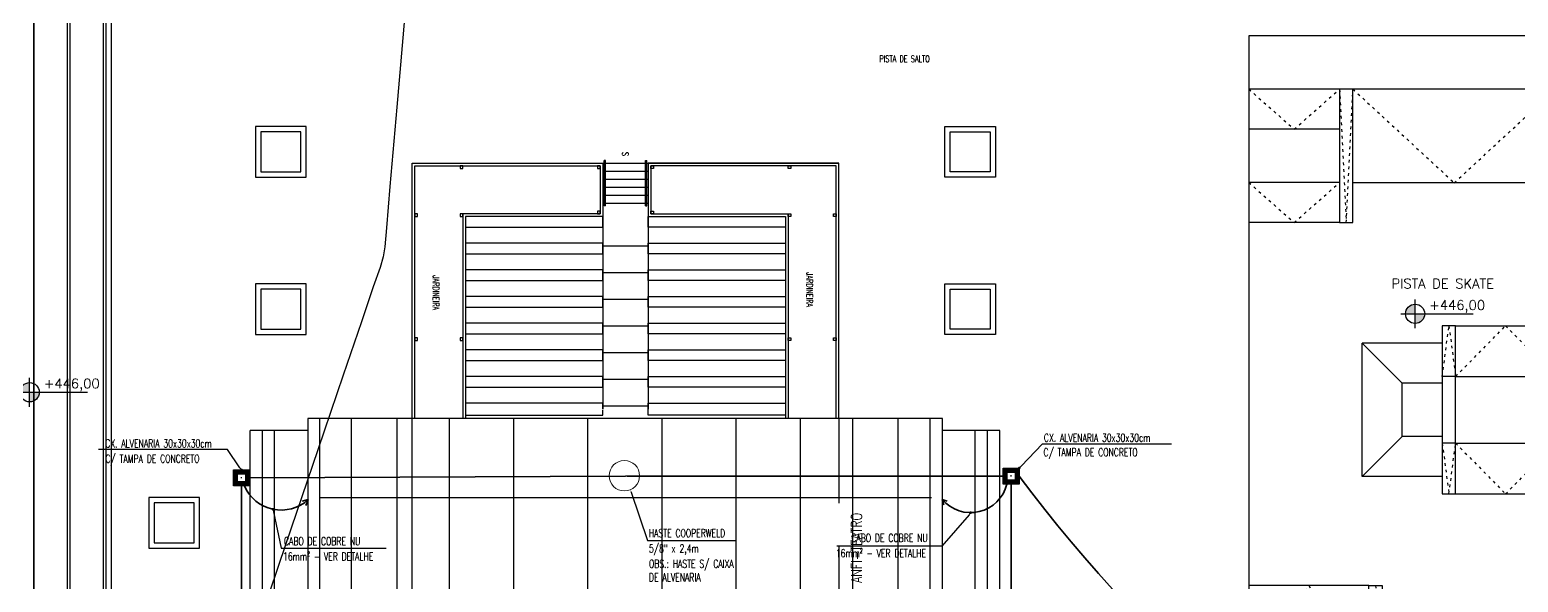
# Model space of a CAD drawing. Header units: inches. Extents: x 462102 to 462370, y 9198066 to 9198227.
# Drawn here: x 462138.5 to 462194.3, y 9198171.6 to 9198192.3 of the extents above; entities that cross this region are included whole.
import ezdxf
from ezdxf import colors
from ezdxf.entities.mleader import LeaderData, LeaderLine
from ezdxf.enums import TextEntityAlignment as Align
from ezdxf.math import Vec2, Vec3

# ---------------------------------------------------------------- set-up
doc = ezdxf.new("R2010")
doc.units = ezdxf.units.IN
doc.header["$MEASUREMENT"] = 0
for name, pattern in [('ACAD_ISO07W100', [3, 0, -3]), ('CONTINU', [0]), ('HIDDEN', [9.524999999999999, 6.35, -3.175]), ('HIDDEN2', [4.762499999999999, 3.175, -1.5875])]:
    doc.linetypes.add(name, pattern=pattern)
for name, color, linetype in [('I-ARQ', 8, 'Continuous'), ('I-CURVANIVEL', 55, 'CONTINU'), ('I-NORMO_ARQ', 8, 'Continuous')]:
    doc.layers.add(name, color=color, linetype=linetype)
for name, color, linetype, lineweight in [('I-CAIXAS', 3, 'Continuous', 30), ('I-ELET_PISO', 5, 'HIDDEN', 35), ('I-LIN_CHAMADA', 9, 'Continuous', 9), ('I-PONTO_ELE', 4, 'Continuous', 30), ('I-TEXTOS', 2, 'Continuous', 25)]:
    doc.layers.add(name, color=color, linetype=linetype, lineweight=lineweight)
doc.styles.add('COTA200', font='ROMANS.SHX')
doc.styles.add('ROMANS', font='romans.shx', dxfattribs={"width": 0.75, "height": 0.1})
doc.linetypes.add('ATERRAMENTO', pattern='A,0.6,-0.25,["+",Standard,S=0.3,R=0,X=-0.11,Y=-0.15],-0.25', length=1.1)

# ---------------------------------------------------------------- blocks, each defined once
blk = doc.blocks.new('A$C41BB26E9')
at = {"layer": 'I-ARQ'}
for p, q in [((3.399999070505146, 25.59999982081354), (-9.29518137127161e-07, 25.59999982081354)), ((11.49999907048186, 25.59999982081354), (3.899999070505146, 25.59999982081354)), ((11.49999907048186, 23.69999982044101), (11.49999907048186, 25.59999982081354)), ((3.399999070505146, 24.09999982081354), (-9.29518137127161e-07, 24.09999982081354)), ((11.49999907048186, 23.69999982044101), (14.49999907048186, 23.69999982044101)), ((11.49999907048186, 21.60999982059002), (11.49999907048186, 23.69999982044101)), ((3.399999070505146, 22.09999982081354), (-9.29518137127161e-07, 22.09999982081354)), ((11.49999907048186, 22.08999982103705), (3.899999070505146, 22.08999982103705)), ((11.49999907048186, 21.60999982059002), (14.49999907048186, 21.60999982059002)), ((3.399999070505146, 20.59999982081354), (-9.29518137127161e-07, 20.59999982081354)), ((7.749999070481863, 16.7299998216331), (11.49999907048186, 16.7299998216331)), ((11.99999907048186, 16.7299998216331), (13.99999907048186, 16.7299998216331)), ((7.249999070481863, 16.07999982126057), (4.249999070481863, 16.07999982126057)), ((4.249999070481863, 11.07999982126057), (4.249999070481863, 16.07999982126057)), ((5.749999070481863, 14.57999982126057), (4.249999070481863, 16.07999982126057)), ((7.249999070481863, 14.57999982126057), (5.749999070481863, 14.57999982126057)), ((5.749999070481863, 12.57999982126057), (5.749999070481863, 14.57999982126057)), ((7.749999070481863, 14.82999982126057), (7.249999070481863, 14.82999982126057)), ((7.749999070481863, 14.82999982126057), (11.49999907048186, 14.82999982126057)), ((11.99999907048186, 14.82999982126057), (14.00158669857774, 14.82999982126057)), ((14.00158669857774, 14.82999982126057), (14.49999907048186, 14.82999982126057)), ((4.249999070481863, 11.07999982126057), (5.749999070481863, 12.57999982126057)), ((7.249999070481863, 12.57999982126057), (5.749999070481863, 12.57999982126057)), ((7.749999070481863, 12.32999982126057), (7.249999070481863, 12.32999982126057)), ((7.749999070481863, 12.32999982126057), (11.49999907048186, 12.32999982126057)), ((11.49999907048186, 12.32999982126057), (11.99999907048186, 12.32999982126057)), ((11.99999907048186, 12.32999982126057), (13.99999907048186, 12.32999982126057)), ((7.249999070481863, 11.07999982126057), (4.249999070481863, 11.07999982126057)), ((7.749999070481863, 10.42999982088804), (11.49999907048186, 10.42999982088804)), ((11.99999907048186, 10.42999982088804), (13.99999907048186, 10.42999982088804)), ((4.499999070481863, 6.999999821186066), (-9.29518137127161e-07, 6.999999821186066)), ((11.49999907048186, 5.879999820142984), (14.49999907048186, 5.879999820142984)), ((11.49999907048186, 3.799999821931124), (11.49999907048186, 5.879999820142984)), ((4.999999070481863, 5.399999821558595), (11.49999907048186, 5.399999821558595)), ((14.49999907048186, 3.799999821931124), (11.49999907048186, 3.799999821931124)), ((11.49999907048186, 1.999999821186066), (11.49999907048186, 3.799999821931124)), ((4.499999070481863, 1.999999821186066), (-9.29518137127161e-07, 1.999999821186066)), ((4.999999070481863, 1.999999821186066), (11.49999907048186, 1.999999821186066))]:
    blk.add_line(p, q, dxfattribs=at)
at = {"layer": 'I-ARQ', "linetype": 'ACAD_ISO07W100', "ltscale": 0.05}
for p, q in [((-9.29518137127161e-07, 25.59999982081354), (1.699999070493504, 24.09999982081354)), ((1.699999070493504, 24.09999982081354), (3.399999070505146, 25.59999982081354)), ((3.399999070505146, 25.59999982081354), (3.649999070505146, 20.59999982081354)), ((3.649999070505146, 20.59999982081354), (3.899999070505146, 25.59999982081354)), ((3.899999070505146, 25.59999982081354), (7.699999070493504, 22.08999982103705)), ((7.699999070493504, 22.08999982103705), (11.49999907048186, 25.59999982081354)), ((11.49999907048186, 23.59999982081354), (14.49999907048186, 23.59999982081354)), ((11.49999907048186, 23.39999982155859), (14.49999907048186, 23.39999982155859)), ((11.49999907048186, 22.99999982118607), (14.49999907048186, 22.99999982118607)), ((-9.29518137127161e-07, 22.09999982081354), (1.699999070493504, 20.59999982081354)), ((1.699999070493504, 20.59999982081354), (3.399999070505146, 22.09999982081354)), ((7.249999070481863, 14.82999982126057), (7.499999070481863, 16.7299998216331)), ((7.499999070481863, 16.7299998216331), (7.749999070481863, 14.82999982126057)), ((7.749999070481863, 14.82999982126057), (9.624999070481863, 16.7299998216331)), ((9.624999070481863, 16.7299998216331), (11.49999907048186, 14.82999982126057)), ((11.99999907048186, 14.82999982126057), (12.99999907048186, 16.7299998216331)), ((12.99999907048186, 16.7299998216331), (13.99999907048186, 14.82999982126057)), ((14.24999907048186, 16.7299998216331), (13.99999907048186, 14.82999982126057)), ((14.49999907048186, 14.82999982126057), (14.24999907048186, 16.7299998216331)), ((7.249999070481863, 12.32999982126057), (7.499999070481863, 10.42999982088804)), ((7.499999070481863, 10.42999982088804), (7.749999070481863, 12.32999982126057)), ((7.749999070481863, 12.32999982126057), (9.624999070481863, 10.42999982088804)), ((9.624999070481863, 10.42999982088804), (11.49999907048186, 12.32999982126057)), ((11.49999907048186, 12.32999982126057), (11.74999907048186, 10.42999982088804)), ((11.74999907048186, 10.42999982088804), (11.99999907048186, 12.32999982126057)), ((11.99999907048186, 12.32999982126057), (12.99999907048186, 10.42999982088804)), ((12.99999907048186, 10.42999982088804), (13.99999907048186, 12.32999982126057)), ((-9.29518137127161e-07, 1.999999821186066), (2.249999070481863, 6.999999821186066)), ((2.249999070481863, 6.999999821186066), (4.499999070481863, 1.999999821186066)), ((4.499999070481863, 1.999999821186066), (4.749999070481863, 6.999999821186066)), ((4.749999070481863, 6.999999821186066), (4.999999070481863, 1.999999821186066)), ((4.999999070481863, 1.999999821186066), (8.249999070481863, 5.399999821558595)), ((8.249999070481863, 5.399999821558595), (11.49999907048186, 1.999999821186066)), ((11.49999907048186, 4.499999821186066), (14.49999907048186, 4.499999821186066)), ((11.49999907048186, 4.099999820813537), (14.49999907048186, 4.099999820813537)), ((11.49999907048186, 3.899999821558595), (14.49999907048186, 3.899999821558595))]:
    blk.add_line(p, q, dxfattribs=at)
at = {"layer": 'I-ARQ'}
for points in [[(14.49999907048186, 23.69999982044101), (14.49999907048186, 27.59999982081354), (-9.29518137127161e-07, 27.59999982081354), (-9.29518137127161e-07, 25.59999982081354)], [(-9.29518137127161e-07, 25.59999982081354), (-9.29518137127161e-07, 1.999999821186066)], [(14.49999907048186, 16.7299998216331), (14.49999907048186, 23.69999982044101)], [(14.49999907048186, 3.799999821931124), (14.49999907048186, 10.42999982088804)], [(-9.29518137127161e-07, 1.999999821186066), (-9.29518137127161e-07, -1.788139343261719e-07), (14.49999907048186, -1.788139343261719e-07), (14.49999907048186, 3.799999821931124)]]:
    blk.add_lwpolyline(points, dxfattribs=at)
for points in [[(3.399999070505146, 25.59999982081354), (3.399999070505146, 20.59999982081354), (3.899999070505146, 20.59999982081354), (3.899999070505146, 25.59999982081354), (3.399999070505146, 25.59999982081354)], [(7.749999070481863, 10.42999982088804), (7.749999070481863, 16.7299998216331), (7.249999070481863, 16.7299998216331), (7.249999070481863, 10.42999982088804)], [(11.99999907048186, 16.7299998216331), (11.99999907048186, 10.42999982088804), (11.49999907048186, 10.42999982088804), (11.49999907048186, 16.7299998216331)], [(14.49999907048186, 16.7299998216331), (14.49999907048186, 10.42999982088804), (13.99999907048186, 10.42999982088804), (13.99999907048186, 16.7299998216331)], [(4.999999070481863, 6.999999821186066), (4.999999070481863, 1.999999821186066), (4.499999070481863, 1.999999821186066), (4.499999070481863, 6.999999821186066)]]:
    blk.add_lwpolyline(points, close=True, dxfattribs=at)
blk = doc.blocks.new('nível-ct-04')
h = blk.add_hatch(color=8)
h.paths.add_polyline_path([(1.047825605148458, -1.31934870298603), (0.8978256051484581, -1.31934870298603), (0.8978256051484581, -1.469348702986029, 0.4142135623730958)])
h.paths.add_polyline_path([(0.8978256051484581, -1.169348702986028, 0.4142135623730958), (0.7478256051484582, -1.31934870298603), (0.8978256051484585, -1.31934870298603)])
for p, q in [((0.8978256051484581, -1.544348702986028), (0.8978256051484581, -1.094348702986029)), ((0.6728256051484585, -1.31934870298603), (1.803147779103823, -1.31934870298603))]:
    blk.add_line(p, q)
blk.add_circle((0.8978256051484581, -1.31934870298603), 0.15)
at = {"style": 'ROMANS'}
blk.add_attdef('0.00', (1.117159978211194, -1.257458989557616), '', height=0.15, dxfattribs=at)
blk = doc.blocks.new('A$C21CB53E2')
at = {"layer": 'I-ARQ'}
for p, q in [((10.11734063204085, 28.10000092028395), (10.11734063204085, 25.95000092028408)), ((74.66796443495582, 28.10000092028349), (10.11734063204085, 28.10000092028395)), ((74.66796443495582, 27.63315909984999), (10.11734063204085, 27.63315909985022)), ((74.66796443495582, 27.17772923855159), (10.11734063204085, 27.17772923855159)), ((9.667548566345658, 25.95000092028386), (9.667548566345204, 2.150000920283901)), ((75.11754856634457, 25.95000092028408), (9.667548566345658, 25.95000092028386)), ((75.11754856634548, 25.48884090134925), (9.667548566344976, 25.48884090134925)), ((75.11754856634502, 24.2933401874875), (9.667548566345204, 24.29334018748727)), ((75.11754856634502, 22.58468454463673), (9.667548566344976, 22.58468454463673)), ((75.11754856634502, 20.62815266343341), (9.667548566345431, 20.62815266343341)), ((75.11754856634502, 18.21528372856051), (9.667548566345431, 18.21528372856028)), ((16.96754856634493, 15.43422089745422), (9.667548566345431, 15.43422089745422)), ((-3.43289912052569e-07, 14.81788021828129), (-3.43289912052569e-07, 14.86788021716347)), ((1.699999657827675, 14.86788021902635), (-3.43289912052569e-07, 14.86788021716347)), ((1.699999657827675, 14.81788021828129), (-3.43289912052569e-07, 14.81788021828129)), ((0.09999965633755892, 14.86788021716347), (0.09999965633755892, 14.91788021790876)), ((0.09999965633755892, 13.31788021828129), (0.09999965633755892, 14.81788021828129)), ((0.399999657082617, 14.86788021716347), (0.399999657082617, 14.91788021790876)), ((0.399999657082617, 13.31788021828129), (0.399999657082617, 14.81788021828129)), ((0.699999657827675, 14.86788021716347), (0.699999657827675, 14.91788021790876)), ((0.699999657827675, 13.31788021828129), (0.699999657827675, 14.81788021828129)), ((0.999999656710088, 14.86788021716347), (0.999999656710088, 14.91788021790876)), ((0.999999656710088, 13.31788021828129), (0.999999656710088, 14.81788021828129)), ((1.299999657455146, 14.86788021716347), (1.299999657455146, 14.91788021790876)), ((1.299999657455146, 13.31788021828129), (1.299999657455146, 14.81788021828129)), ((1.599999656337559, 14.86788021716347), (1.599999656337559, 14.91788021790876)), ((1.599999656337559, 13.31788021828129), (1.599999656337559, 14.81788021828129)), ((1.699999657827675, 14.81788021828129), (1.699999657827675, 14.86788021902635)), ((2.099999656337559, 14.91788021790876), (9.317756500652195, 14.91788021790876)), ((3.199999657827675, 13.21788021865382), (3.199999657827675, 14.91788021790876)), ((4.199999657827675, 13.21788021865382), (4.199999657827675, 14.91788021790876)), ((5.199999657827675, 13.21788021865382), (5.199999657827675, 14.91788021790876)), ((6.199999657827675, 13.21788021865382), (6.199999657827675, 14.91788021790876)), ((7.199999657827675, 13.21788021865382), (7.199999657827675, 14.91788021790876)), ((8.199999657827675, 13.21788021865382), (8.199999657827675, 14.91788021790876)), ((9.199999657827675, 13.21788021865382), (9.199999657827675, 14.91788021790876)), ((-3.43289912052569e-07, 13.31788021828129), (-3.43289912052569e-07, 13.26788021753623)), ((1.699999657827675, 13.31788021828129), (-3.43289912052569e-07, 13.31788021828129)), ((1.699999657827675, 13.26788021753623), (-3.43289912052569e-07, 13.26788021753623)), ((0.09999965633755892, 13.21788021865382), (0.09999965633755892, 13.26788021753623)), ((0.399999657082617, 13.21788021865382), (0.399999657082617, 13.26788021753623)), ((0.699999657827675, 13.21788021865382), (0.699999657827675, 13.26788021753623)), ((0.999999656710088, 13.21788021865382), (0.999999656710088, 13.26788021753623)), ((1.299999657455146, 13.21788021865382), (1.299999657455146, 13.26788021753623)), ((1.599999656337559, 13.21788021865382), (1.599999656337559, 13.26788021753623)), ((1.699999657827675, 13.31788021828129), (1.699999657827675, 13.26788021753623)), ((2.099999656337559, 13.21788021865382), (9.317756500652195, 13.21788021865382)), ((16.96754856634493, 12.65582397035178), (9.667548566345431, 12.65582397035178)), ((75.11754856634502, 9.874761139245493), (9.667548566345431, 9.874761139245493)), ((75.11754856634502, 7.461892204372589), (9.667548566345431, 7.461892204372589)), ((18.34248583493013, 6.067880218281289), (9.667548566345204, 6.067880218281289)), ((75.11754856634502, 5.50536032316927), (9.667548566344976, 5.505360323169043)), ((75.11754856634502, 3.796704680318726), (9.667548566345204, 3.796704680318726)), ((75.11754856634548, 2.601203966456751), (9.667548566344976, 2.601203966456524)), ((9.667548566345204, 2.150000920283901), (75.11754856634548, 2.1500009202814)), ((10.11734063204085, 2.150000920283674), (10.11734063204085, 9.202840374200605e-07)), ((74.66817236926204, 0.9123222320297373), (10.11734063204085, 0.9123222320295099)), ((74.66817236926204, 0.4568923707311114), (10.11734063204085, 0.4568923707308841)), ((74.66817236926204, 9.202844921674114e-07), (10.11734063204085, 9.202840374200605e-07))]:
    blk.add_line(p, q, dxfattribs=at)
at = {"layer": 'I-ARQ', "linetype": 'HIDDEN2'}
blk.add_line((9.667548566345658, 22.06788021828129), (18.34248583493059, 22.06788021828106), dxfattribs=at)
at = {"layer": 'I-ARQ'}
for points in [[(9.667548566345658, 22.06788021828129), (0.09999965633755892, 22.06788021828129), (0.09999965633755892, 14.91788021790876), (2.099999656337559, 14.91788021790876), (2.099999656337559, 20.06788021828129), (9.667548566345431, 20.06788021828129)], [(9.667548566345431, 21.96788021865382), (0.199999657827675, 21.96788021865382), (0.199999657827675, 15.01788021753623), (1.999999656710088, 15.01788021753623), (1.999999656710088, 20.16788021790876), (9.667548566345431, 20.16788021790876)], [(2.099999656337559, 20.06788021828129), (2.499999656710088, 20.06788021828129), (2.499999656710088, 14.91788021790876), (2.099999656337559, 14.91788021790876), (2.099999656337559, 20.06788021828129)], [(3.099999656337559, 20.06788021828129), (3.499999656710088, 20.06788021828129), (3.499999656710088, 14.91788021790876), (3.099999656337559, 14.91788021790876), (3.099999656337559, 20.06788021828129)], [(4.099999656337559, 20.06788021828129), (4.499999656710088, 20.06788021828129), (4.499999656710088, 14.91788021790876), (4.099999656337559, 14.91788021790876), (4.099999656337559, 20.06788021828129)], [(5.099999656337559, 20.06788021828129), (5.499999656710088, 20.06788021828129), (5.499999656710088, 14.91788021790876), (5.099999656337559, 14.91788021790876), (5.099999656337559, 20.06788021828129)], [(6.099999656337559, 20.06788021828129), (6.499999656710088, 20.06788021828129), (6.499999656710088, 14.91788021790876), (6.099999656337559, 14.91788021790876), (6.099999656337559, 20.06788021828129)], [(7.099999656337559, 20.06788021828129), (7.499999656710088, 20.06788021828129), (7.499999656710088, 14.91788021790876), (7.099999656337559, 14.91788021790876), (7.099999656337559, 20.06788021828129)], [(8.099999656337559, 20.06788021828129), (8.499999656710088, 20.06788021828129), (8.499999656710088, 14.91788021790876), (8.099999656337559, 14.91788021790876), (8.099999656337559, 20.06788021828129)], [(9.099999656337559, 20.06788021828129), (9.549999656708678, 20.06788021828129), (9.549999656708678, 14.91788021790876), (9.338649780441756, 14.91788021790876)], [(9.317756500652195, 14.91788021790876), (9.099999656337559, 14.91788021790876), (9.099999656337559, 20.06788021828129)], [(9.667548566345204, 6.067880218281289), (0.09999965633755892, 6.067880218281289), (0.09999965633755892, 13.21788021865382), (2.099999656337559, 13.21788021865382), (2.099999656337559, 8.067880218281289), (9.667548566345204, 8.067880218281289)], [(9.667548566345204, 6.16788021790876), (0.199999657827675, 6.16788021790876), (0.199999657827675, 13.11788021716347), (1.999999656710088, 13.11788021716347), (1.999999656710088, 7.967880218653818), (9.667548566345204, 7.967880218653818)], [(2.099999656337559, 8.067880218281289), (2.499999656710088, 8.067880218281289), (2.499999656710088, 13.21788021865382), (2.099999656337559, 13.21788021865382), (2.099999656337559, 8.067880218281289)], [(3.099999656337559, 8.067880218281289), (3.499999656710088, 8.067880218281289), (3.499999656710088, 13.21788021865382), (3.099999656337559, 13.21788021865382), (3.099999656337559, 8.067880218281289)], [(4.099999656337559, 8.067880218281289), (4.499999656710088, 8.067880218281289), (4.499999656710088, 13.21788021865382), (4.099999656337559, 13.21788021865382), (4.099999656337559, 8.067880218281289)], [(5.099999656337559, 8.067880218281289), (5.499999656710088, 8.067880218281289), (5.499999656710088, 13.21788021865382), (5.099999656337559, 13.21788021865382), (5.099999656337559, 8.067880218281289)], [(6.099999656337559, 8.067880218281289), (6.499999656710088, 8.067880218281289), (6.499999656710088, 13.21788021865382), (6.099999656337559, 13.21788021865382), (6.099999656337559, 8.067880218281289)], [(7.099999656337559, 8.067880218281289), (7.499999656710088, 8.067880218281289), (7.499999656710088, 13.21788021865382), (7.099999656337559, 13.21788021865382), (7.099999656337559, 8.067880218281289)], [(8.099999656337559, 8.067880218281289), (8.499999656710088, 8.067880218281289), (8.499999656710088, 13.21788021865382), (8.099999656337559, 13.21788021865382), (8.099999656337559, 8.067880218281289)], [(9.317756500652195, 13.21788021865382), (9.099999656337559, 13.21788021865382), (9.099999656337559, 8.067880218281289)], [(9.317756500651967, 8.067880218281289), (9.549999656708678, 8.067880218281289), (9.549999656708678, 13.21788021865382), (9.35683884513628, 13.21788021865382)], [(9.399791722032205, 8.067880218281289), (9.667548566345204, 8.067880218281289)]]:
    blk.add_lwpolyline(points, dxfattribs=at)
for points in [[(1.999999656710088, 21.96788021865382), (2.099999656337559, 21.96788021865382), (2.099999656337559, 21.86788021716347), (1.999999656710088, 21.86788021716347)], [(6.649999657082617, 21.96788021865382), (6.749999656710088, 21.96788021865382), (6.749999656710088, 21.86788021716347), (6.649999657082617, 21.86788021716347)], [(0.199999657827675, 20.26788021753623), (0.299999657455146, 20.26788021753623), (0.299999657455146, 20.16788021790876), (0.199999657827675, 20.16788021790876)], [(1.999999656710088, 20.26788021753623), (2.099999656337559, 20.26788021753623), (2.099999656337559, 20.16788021790876), (1.999999656710088, 20.16788021790876)], [(6.649999657082617, 20.26788021753623), (6.749999656710088, 20.26788021753623), (6.749999656710088, 20.16788021790876), (6.649999657082617, 20.16788021790876)], [(0.199999657827675, 15.11788021716347), (0.299999657455146, 15.11788021716347), (0.299999657455146, 15.01788021753623), (0.199999657827675, 15.01788021753623)], [(1.899999657082617, 15.11788021716347), (1.999999656710088, 15.11788021716347), (1.999999656710088, 15.01788021753623), (1.899999657082617, 15.01788021753623)], [(0.199999657827675, 13.01788021753623), (0.299999657455146, 13.01788021753623), (0.299999657455146, 13.11788021716347), (0.199999657827675, 13.11788021716347)], [(1.899999657082617, 13.01788021753623), (1.999999656710088, 13.01788021753623), (1.999999656710088, 13.11788021716347), (1.899999657082617, 13.11788021716347)], [(0.199999657827675, 7.867880217163474), (0.299999657455146, 7.867880217163474), (0.299999657455146, 7.967880218653818), (0.199999657827675, 7.967880218653818)], [(1.999999656710088, 7.867880217163474), (2.099999656337559, 7.867880217163474), (2.099999656337559, 7.967880218653818), (1.999999656710088, 7.967880218653818)], [(6.649999657082617, 7.867880217163474), (6.749999656710088, 7.867880217163474), (6.749999656710088, 7.967880218653818), (6.649999657082617, 7.967880218653818)], [(1.999999656710088, 6.16788021790876), (2.099999656337559, 6.16788021790876), (2.099999656337559, 6.267880217536231), (1.999999656710088, 6.267880217536231)], [(6.649999657082617, 6.16788021790876), (6.749999656710088, 6.16788021790876), (6.749999656710088, 6.267880217536231), (6.649999657082617, 6.267880217536231)]]:
    blk.add_lwpolyline(points, close=True, dxfattribs=at)
at = {"layer": 'I-NORMO_ARQ', "style": 'ROMANS', "width": 0.75}
blk.add_text('PROJEÇÃO ANFI-TEATRO', height=0.4, rotation=180, dxfattribs=at).set_placement((18.09552113756462, 22.92930657310967))
blk = doc.blocks.new('JUAZEIRO_BLOCO')
at = {"layer": 'I-ARQ'}
for p, q in [((461828.9743295327, 9198192.834912125, 446.0000000000001), (461828.9741065404, 9198100.157361489, 446.0000000000001)), ((461828.9742180366, 9198146.496136807, 446.0000000000001), (461828.97432953, 9198192.834912132, 446.0000000000001)), ((461830.2243541618, 9198192.865973864, 446.0000000000001), (461830.2241064035, 9198100.15735096, 446.0000000000001)), ((461830.3241063957, 9198192.940968724, 446.0000000000001), (461830.3241064036, 9198110.72088972, 446.0000000000001)), ((461831.5741063952, 9198192.940968728, 446.0000000000001), (461831.5741063994, 9198110.72061366, 446.0000000000001)), ((461831.6741063952, 9198192.940968728, 446.0000000000001), (461831.6741063994, 9198110.72061366, 446.0000000000001)), ((461831.8741063952, 9198192.940968728, 446.0000000000001), (461831.8741063994, 9198110.72061366, 446.0000000000001)), ((461843.1642668833, 9198187.281060304, 446), (461859.1642668833, 9198187.281060303, 446)), ((461839.6942668809, 9198174.75330346, 446), (461862.6342668804, 9198174.75330346, 446))]:
    blk.add_line(p, q, dxfattribs=at)
at = {"layer": 'I-ARQ', "elevation": 446.0000000000001, "flags": 128}
for points in [[(461835.6428347847, 9198104.363733249, -1.841338907149301), (461828.9741065404, 9198100.157361485), (461828.97432953, 9198192.834912129, -0.408864240472913), (461841.2380793752, 9198205.536487207), (461914.2341016061, 9198205.535424743, -0.4089237413250195), (461926.4978513917, 9198192.834912129), (461926.4980743812, 9198100.157361494, -1.841338897689902), (461919.8293461381, 9198104.363733895, -8.268917707333426)], [(461828.9742361191, 9198154.01158512), (461828.9743295301, 9198192.834912123, -0.4088642420653616), (461841.2380794407, 9198205.536487207), (461877.7360904609, 9198205.535955975), (461914.2341016077, 9198205.535424743, -0.4089237411122317), (461926.4978513917, 9198192.834912129), (461926.4979628864, 9198146.496136812)]]:
    blk.add_lwpolyline(points, format="xyb", dxfattribs=at)
at = {"layer": 'I-ARQ', "elevation": 446, "flags": 128}
for points in [[(461839.1942668744, 9198188.65330346), (461837.2942668745, 9198188.65330346), (461837.2942668745, 9198186.75330346), (461839.1942668744, 9198186.75330346)], [(461838.9942668744, 9198188.45330346), (461837.4942668744, 9198188.45330346), (461837.4942668744, 9198186.95330346), (461838.9942668744, 9198186.95330346)], [(461863.1342668923, 9198188.65330346), (461865.0342668922, 9198188.65330346), (461865.0342668922, 9198186.75330346), (461863.1342668923, 9198186.75330346)], [(461863.3342668922, 9198188.45330346), (461864.8342668922, 9198188.45330346), (461864.8342668922, 9198186.95330346), (461863.3342668922, 9198186.95330346)], [(461839.1942668744, 9198182.753303459), (461837.2942668745, 9198182.753303459), (461837.2942668745, 9198180.85330346), (461839.1942668744, 9198180.85330346)], [(461863.1342668906, 9198182.753303455), (461865.0342668906, 9198182.753303455), (461865.03426689, 9198180.853303457), (461863.1342668901, 9198180.853303457)], [(461838.9942668744, 9198182.55330346), (461837.4942668744, 9198182.55330346), (461837.4942668744, 9198181.05330346), (461838.9942668744, 9198181.05330346)], [(461863.3342668905, 9198182.553303456), (461864.8342668905, 9198182.553303456), (461864.8342668901, 9198181.053303456), (461863.3342668901, 9198181.053303456)], [(461835.1942668744, 9198174.753303459), (461833.2942668745, 9198174.753303459), (461833.2942668745, 9198172.85330346), (461835.1942668744, 9198172.85330346)], [(461834.9942668744, 9198174.55330346), (461833.4942668744, 9198174.55330346), (461833.4942668744, 9198173.05330346), (461834.9942668744, 9198173.05330346)]]:
    blk.add_lwpolyline(points, close=True, dxfattribs=at)
at = {"layer": 'I-CURVANIVEL', "elevation": 447.9999996842639, "flags": 128}
blk.add_lwpolyline([(461840.1126545926, 9198227.127946895), (461840.4124263837, 9198227.015050981), (461840.6671156802, 9198226.28898051), (461841.0031481963, 9198224.330588754), (461841.4096028272, 9198220.822138065), (461841.8406958146, 9198216.633610629), (461842.2419277412, 9198212.931918584), (461842.574853842, 9198210.597837705), (461842.8652479753, 9198209.36759828), (461843.1549386558, 9198208.69129422), (461843.4580631132, 9198207.994194437), (461843.6779934434, 9198206.602267822), (461843.6904104557, 9198203.816658247), (461843.4208371278, 9198199.281739306), (461842.9941650965, 9198194.014803428), (461842.5851281666, 9198189.376372768), (461842.3288124535, 9198186.405144943), (461842.2017133219, 9198184.85251947), (461842.1406784483, 9198184.148071328), (461842.0819518168, 9198183.766654935), (461841.9593626381, 9198183.364242457), (461841.7061364274, 9198182.642085489), (461841.2605177209, 9198181.33723183), (461840.580827121, 9198179.329914084), (461839.6304042485, 9198176.536161052), (461838.4258880555, 9198173.013846386), (461837.1971148257, 9198169.388223121), (461836.2272201736, 9198166.426389137), (461835.7202333119, 9198164.691341698), (461835.563757843, 9198163.929675639), (461835.5662909659, 9198163.683885152), (461835.5686701999, 9198163.5669517), (461835.5410943489, 9198163.473805701), (461835.4861025356, 9198163.36986482), (461835.4410060097, 9198163.150184091), (461835.5822045293, 9198162.428368041), (461836.1208699776, 9198160.747658558), (461837.1171687115, 9198157.834906317), (461838.0272449775, 9198154.151397116), (461838.1562374963, 9198150.342025543), (461837.0569850589, 9198146.95508855), (461835.2731267372, 9198144.152492587), (461833.5960016755, 9198141.99954648), (461832.6142659876, 9198140.506605474), (461832.1058436765, 9198139.464210542), (461831.6459757156, 9198138.607949084), (461830.9007161005, 9198137.721256303), (461829.8993709097, 9198136.77895862), (461828.7620592409, 9198135.803730262), (461827.5975992793, 9198134.819094803), (461826.4696055465, 9198133.851973152), (461825.4303916491, 9198132.93013556), (461824.5240399656, 9198132.081062052), (461823.7617079649, 9198131.33107177), (461823.1463218877, 9198130.706193626), (461822.6701041418, 9198130.217358291), (461822.2824618125, 9198129.81510342), (461821.9220981537, 9198129.434868421), (461821.5243859769, 9198129.002204364), (461821.0113763266, 9198128.403108919), (461820.3017898051, 9198127.513691396), (461819.3304335326, 9198126.227240928), (461818.0964607064, 9198124.505765928), (461816.6151110423, 9198122.328454616), (461814.9268082225, 9198119.737588024), (461813.1727118037, 9198117.027818423), (461811.5191653076, 9198114.556890879), (461810.0682243486, 9198112.553362476), (461808.664792901, 9198110.729038294), (461807.0894870327, 9198108.666535435), (461805.2216752666, 9198106.092806187), (461803.3357359558, 9198103.312143661), (461801.8047999095, 9198100.773176175), (461800.9018919542, 9198098.834244391), (461800.499612978, 9198097.492538419), (461800.3704578856, 9198096.65496071), (461800.3223047204, 9198096.221094945), (461800.3045640806, 9198096.061249664), (461800.3020297036, 9198096.038414624)], dxfattribs=at)
at = {"rotation": 269.9999999999999}
blk.add_blockref('A$C21CB53E2', (461837.0963866651, 9198187.381059961, 446), dxfattribs=at)
at = {"layer": 'I-ARQ'}
blk.add_blockref('A$C41BB26E9', (461874.5342677996, 9198164.453303635, 446), dxfattribs=at)
at = {"layer": 'I-ARQ', "xscale": 2.400000002235174, "yscale": 2.399999998509884, "zscale": 2.399999999999998}
for p in [(461878.6100472984, 9198184.799984023, 446), (461826.6682287135, 9198181.859854193, 446)]:
    blk.add_blockref('nível-ct-04', p, dxfattribs=at).add_auto_attribs({'0.00': '+446,00'})
at = {"layer": 'I-ARQ', "style": 'COTA200'}
blk.add_text('PISTA DE SKATE', height=0.3600000000000001, dxfattribs=at).set_placement((461881.7995590643, 9198182.766889581), align=Align.MIDDLE_CENTER)
blk = doc.blocks.new('30X30')
at = {"layer": 'I-CAIXAS', "lineweight": 0}
h = blk.add_hatch(dxfattribs=at)
h.set_pattern_fill('STEEL', color=9, scale=0.018, style=0)
h.set_pattern_definition([(45, (-539.5744688975968, 88.7598060252656), (-0.04041115254481119, 0.04041115254481119), []), (45, (-539.5744688975968, 88.78838102526561), (-0.04041115254481119, 0.04041115254481119), [])])
h.paths.add_polyline_path([(0.2999999999999545, 0.3000000000000256), (-0.2999999999999545, 0.3000000000000256), (-0.2999999999999545, -0.299999999999983), (0.2999999999999545, -0.2999999999999829)])
h.paths.add_polyline_path([(0.1499999999999773, -0.1499999999999773), (-0.1499999999999773, -0.1499999999999772), (-0.1499999999999773, 0.1500000000000199), (0.1499999999999773, 0.1500000000000199)], flags=16)
at = {"layer": 'I-CAIXAS'}
for points in [[(-0.2999999999999545, 0.3000000000000256), (0.2999999999999545, 0.3000000000000256), (0.2999999999999545, -0.2999999999999829), (-0.2999999999999545, -0.2999999999999829)], [(-0.1499999999999773, 0.1500000000000199), (0.1499999999999773, 0.1500000000000199), (0.1499999999999773, -0.1499999999999773), (-0.1499999999999773, -0.1499999999999773)]]:
    blk.add_lwpolyline(points, close=True, dxfattribs=at)
blk = doc.blocks.new('_Dot')
at = {"color": 0, "linetype": 'ByBlock', "lineweight": -2}
blk.add_line((-0.5, 0), (-1, 0), dxfattribs=at)
at = {"color": 0, "linetype": 'ByBlock', "const_width": 0.5}
blk.add_lwpolyline([(-0.25, 0, 1), (0.25, 0, 1)], format="xyb", close=True, dxfattribs=at)

msp = doc.modelspace()

# ---------------------------------------------------------------- linework, layer by layer
at = {"layer": 'I-ELET_PISO', "linetype": 'ATERRAMENTO', "ltscale": 2}
for p, q in [((462160.8687569153, 9198175.552507967, 446), (462146.7714356452, 9198175.48176336, 446)), ((462175.029871513, 9198175.552456502, 446), (462160.9262569163, 9198175.552456502, 446)), ((462146.4714356464, 9198175.181763358, 446), (462146.4540416215, 9198154.275417786, 446)), ((462175.3298715137, 9198175.252456501, 446), (462175.3345984005, 9198154.26106859, 446))]:
    msp.add_line(p, q, dxfattribs=at)
at = {"layer": 'I-ELET_PISO'}
for p, q in [((462148.9728410531, 9198174.668126235, 446), (462148.742839611, 9198174.613281721, 446)), ((462148.9728410531, 9198174.668126235, 446), (462148.8854534354, 9198174.44824265, 446)), ((462172.7462966729, 9198174.680016777, 446), (462172.9274292801, 9198174.609676931, 446)), ((462172.7462966729, 9198174.680016777, 446), (462172.8003166773, 9198174.476537142, 446))]:
    msp.add_line(p, q, dxfattribs=at)
at = {"layer": 'I-ELET_PISO', "linetype": 'ATERRAMENTO', "ltscale": 2}
for centre, radius, start, end in [((462216.5708727076, 9198205.821557226, 446), 50.91545971365273, 216.4768003887704, 244.7030652415562), ((462147.9623492256, 9198175.780949486, 446), 1.503153125699862, 203.5018528914269, 312.2408118786902), ((462173.8126370132, 9198175.57035439, 446), 1.389166220787886, 219.8600904434501, 346.7594020123745)]:
    msp.add_arc(centre, radius, start, end, dxfattribs=at)
at = {"layer": 'I-LIN_CHAMADA'}
msp.add_circle((462160.8273628399, 9198175.564748032, 446), 0.5710302521585963, dxfattribs=at)
at = {"layer": 'I-PONTO_ELE'}
for points in [[(462146.4360123489, 9198175.462243272, 446), (462146.4360123489, 9198175.519743271, 446), (462146.49351235, 9198175.462243272, 446), (462146.49351235, 9198175.519743271, 446)], [(462160.8687569153, 9198175.523757968, 446), (462160.8687569153, 9198175.581257967, 446), (462160.9262569163, 9198175.523757968, 446), (462160.9262569163, 9198175.581257967, 446)], [(462160.8687569153, 9198175.523757968, 446), (462160.8687569153, 9198175.581257967, 446), (462160.9262569163, 9198175.523757968, 446), (462160.9262569163, 9198175.581257967, 446)], [(462175.2944482163, 9198175.532936415, 446), (462175.2944482163, 9198175.590436414, 446), (462175.3519482155, 9198175.532936415, 446), (462175.3519482155, 9198175.590436414, 446)]]:
    msp.add_solid(points, dxfattribs=at)

# ---------------------------------------------------------------- block references
at = {"layer": 'I-CAIXAS', "rotation": 180}
for p in [(462146.4714356464, 9198175.48176336, 446), (462175.3298715137, 9198175.552456502, 446)]:
    msp.add_blockref('30X30', p, dxfattribs=at)
at = {"layer": 'I-TEXTOS', "color": 2}
msp.add_blockref('JUAZEIRO_BLOCO', (309.7066408860264, 0), dxfattribs=at)

# ---------------------------------------------------------------- texts
at = {"layer": 'I-NORMO_ARQ', "style": 'ROMANS', "width": 0.7}
msp.add_text('PISTA DE SALTO', height=0.24, dxfattribs=at).set_placement((462170.390242637, 9198191.070097264, 446))
for s, p in [('S', (462160.7417066887, 9198187.698384138, 446)), ('JARDINEIRA', (462153.6487576466, 9198183.079108559, 446)), ('JARDINEIRA', (462167.6555689748, 9198183.192334477, 446))]:
    msp.add_text(s, height=0.24, rotation=270, dxfattribs=at).set_placement(p)
at = {"layer": 'I-TEXTOS', "color": 2, "style": 'ROMANS', "width": 0.7}
for s, p in [('CX. ALVENARIA 30x30x30cm', (462176.555695218, 9198176.840764767, 446)), ('CX. ALVENARIA 30x30x30cm', (462141.3646911605, 9198176.62722022, 446)), ('C/ TAMPA DE CONCRETO', (462176.5400991612, 9198176.295110336, 446)), ('C/ TAMPA DE CONCRETO', (462141.370467035, 9198176.05409661, 446)), ('CABO DE COBRE NU', (462148.066969556, 9198172.961579664, 446)), ('HASTE COOPERWELD', (462161.7444228977, 9198173.26151289, 892)), ('CABO DE COBRE NU', (462169.3373583943, 9198173.0837062, 446)), ('16mm² - VER DETALHE', (462148.0300120797, 9198172.388701467, 446)), ('5/8" x 2,4m', (462161.7501987722, 9198172.688389279, 892)), ('16mm² - VER DETALHE', (462168.7543158725, 9198172.510828001, 446)), ('OBS.: HASTE S/ CAIXA', (462161.7489276882, 9198172.117428383, 892)), ('DE ALVENARIA', (462161.7501982208, 9198171.606923426, 892))]:
    msp.add_text(s, height=0.3, dxfattribs=at).set_placement(p)

# ---------------------------------------------------------------- leaders
at = {"layer": 'I-LIN_CHAMADA'}
ml = msp.add_multileader_mtext('Standard', dxfattribs=at)
ml.set_content('', color=256)
ml.set_leader_properties()
ml.set_arrow_properties(name='DOT')
ml.build(insert=Vec2(0, 0))
ml.multileader.update_dxf_attribs({"arrow_head_size": 0.1})
ctx = ml.context
ctx.base_point, ctx.arrow_head_size, ctx.plane_origin, ctx.plane_x_axis, ctx.plane_y_axis = Vec3(462137.1141164757, 9198176.543869909, 446), 0.1, Vec3(462146.709803095, 9198176.861446483, 446), Vec3(1, -2.449212707644755e-16), Vec3(2.449212707644755e-16, 1)
ctx.text_align_type = 2
notes = []
notes.append((ctx, [(0, (1, 1, 0), (462145.949584918, 9198176.543869909, 446), (-1, 2.449212707644755e-16), 4.835468442286583, [(0, [(462146.4714356464, 9198175.78176336, 446)], 0, [])])]))
ctx.mtext.insert, ctx.mtext.text_direction, ctx.mtext.alignment, ctx.mtext.flow_direction = Vec3(462139.1141164757, 9198178.543869909, 446), Vec3(1, -2.449212707644755e-16), 3, 5
ml = msp.add_multileader_mtext('Standard', dxfattribs=at)
ml.set_content('', color=256)
ml.set_leader_properties()
ml.set_arrow_properties(name='DOT')
ml.build(insert=Vec2(0, 0))
ml.multileader.update_dxf_attribs({"arrow_head_size": 0.1})
ctx = ml.context
ctx.base_point, ctx.arrow_head_size, ctx.plane_origin, ctx.plane_x_axis, ctx.plane_y_axis = Vec3(462181.3362699028, 9198176.757414455, 446), 0.1, Vec3(462175.7405832817, 9198177.074991027, 446), Vec3(1, 2.449212707644755e-16), Vec3(-2.449212707644755e-16, 1)
notes.append((ctx, [(0, (1, 1, 0), (462176.5008014605, 9198176.757414455, 446), (1, 2.449212707644755e-16), 4.835468442286583, [(0, [(462175.6298715137, 9198175.852456503, 446)], 0, [])])]))
ctx.mtext.insert, ctx.mtext.text_direction, ctx.mtext.rotation, ctx.mtext.flow_direction = Vec3(462183.3362699028, 9198178.757414455, 446), Vec3(1, 2.449212707644755e-16), 2.449212707644755e-16, 5
ml = msp.add_multileader_mtext('Standard', dxfattribs=at)
ml.set_content('', color=256)
ml.set_leader_properties()
ml.build(insert=Vec2(0, 0))
ml.multileader.update_dxf_attribs({"arrow_head_size": 0.1})
ctx = ml.context
ctx.base_point, ctx.arrow_head_size, ctx.plane_origin, ctx.plane_x_axis, ctx.plane_y_axis = Vec3(462164.9859847662, 9198173.132165313, 892), 0.1, Vec3(462160.1629638635, 9198172.577553166, 892), Vec3(1, -2.449212707644755e-16), Vec3(2.449212707644755e-16, 1)
notes.append((ctx, [(0, (1, 1, 0), (462161.6987071708, 9198173.132165313, 892), (1, -2.449212707644756e-16), 3.287277595382875, [(0, [(462161.0527762217, 9198175.040091615, 892)], 0, [])])]))
ctx.mtext.insert, ctx.mtext.text_direction, ctx.mtext.flow_direction = Vec3(462166.9859847662, 9198175.132165313, 892), Vec3(1, -2.449212707644755e-16), 5
ml = msp.add_multileader_mtext('Standard', dxfattribs=at)
ml.set_content('', color=256)
ml.set_leader_properties()
ml.set_arrow_properties(name='DOT')
ml.build(insert=Vec2(0, 0))
ml.multileader.update_dxf_attribs({"arrow_head_size": 0.1})
ctx = ml.context
ctx.base_point, ctx.arrow_head_size, ctx.plane_origin, ctx.plane_x_axis, ctx.plane_y_axis = Vec3(462164.7899250038, 9198172.928165784, 446), 0.1, Vec3(462173.251821685, 9198173.644254703, 446), Vec3(1, 2.449212707644755e-16), Vec3(-2.449212707644755e-16, 1)
ctx.text_align_type = 2
notes.append((ctx, [(0, (1, 1, 0), (462172.7242715353, 9198172.928165784, 446), (-1, -2.449212707644755e-16), 3.934346531454821, [(0, [(462173.8126370132, 9198174.18118817, 446)], 0, [])])]))
ctx.mtext.insert, ctx.mtext.text_direction, ctx.mtext.rotation, ctx.mtext.alignment, ctx.mtext.flow_direction = Vec3(462166.7899250038, 9198174.928165784, 446), Vec3(1, 2.449212707644755e-16), 2.449212707644755e-16, 3, 5
ml = msp.add_multileader_mtext('Standard', dxfattribs=at)
ml.set_content('', color=256)
ml.set_leader_properties()
ml.set_arrow_properties(name='DOT')
ml.build(insert=Vec2(0, 0))
ml.multileader.update_dxf_attribs({"arrow_head_size": 0.1})
ctx = ml.context
ctx.base_point, ctx.arrow_head_size, ctx.plane_origin, ctx.plane_x_axis, ctx.plane_y_axis = Vec3(462151.8937305735, 9198172.849306496, 446), 0.1, Vec3(462147.4318338923, 9198173.565395417, 446), Vec3(1, -2.449212707644755e-16), Vec3(2.449212707644755e-16, 1)
notes.append((ctx, [(0, (1, 1, 0), (462147.959384042, 9198172.849306496, 446), (1, -2.449212707644755e-16), 3.934346531454821, [(0, [(462147.6465250821, 9198174.311349394, 446)], 0, [])])]))
ctx.mtext.insert, ctx.mtext.text_direction, ctx.mtext.flow_direction = Vec3(462153.8937305735, 9198174.849306496, 446), Vec3(1, -2.449212707644755e-16), 5
for ctx, leaders in notes:
    for number, flags, end, landing, length, lines in leaders:
        leader = LeaderData()
        leader.index, (leader.has_last_leader_line, leader.has_dogleg_vector, leader.attachment_direction) = number, flags
        leader.last_leader_point, leader.dogleg_vector, leader.dogleg_length = Vec3(end), Vec3(landing), length
        for number, points, colour, breaks in lines:
            line = LeaderLine()
            line.index, line.vertices, line.color, line.breaks = number, Vec3.list(points), colors.encode_raw_color(colour), breaks
            leader.lines.append(line)
        ctx.leaders.append(leader)

doc.saveas('drawing.dxf')
